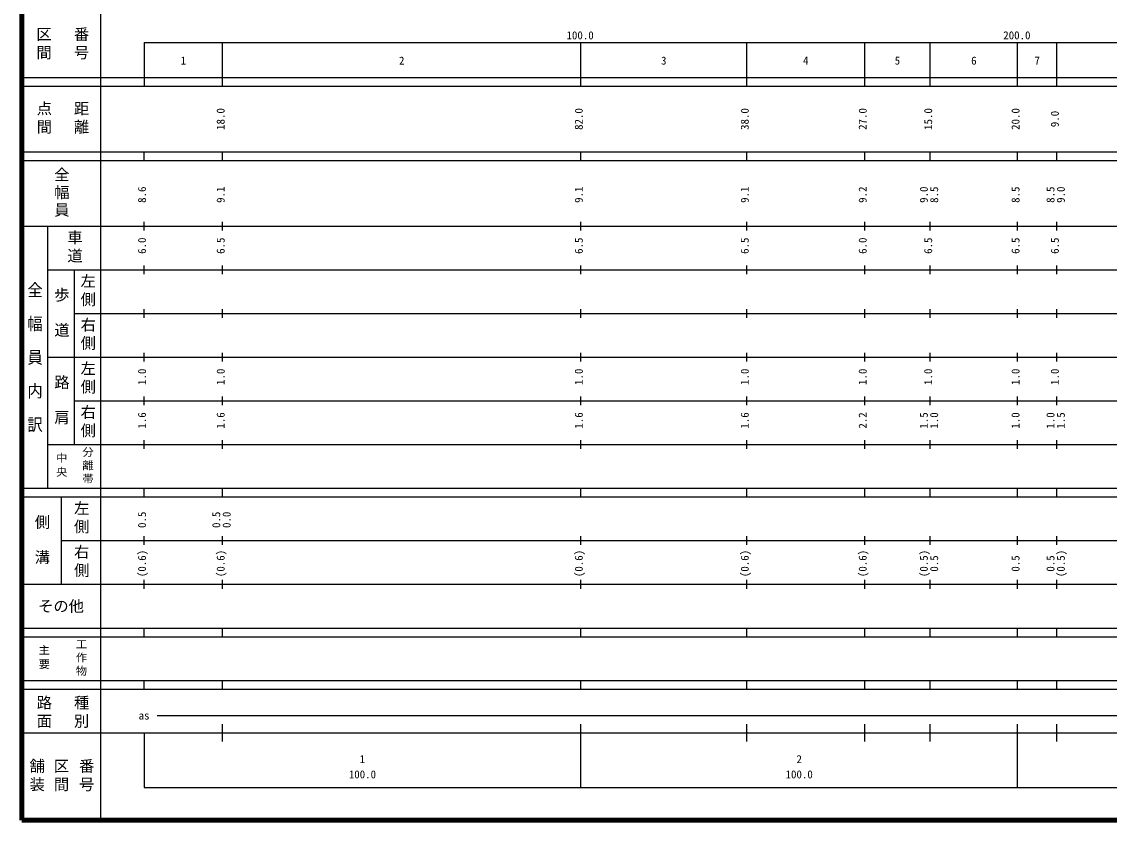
# Model space of a CAD drawing. Units: millimetres on the paper, enlarged 1000 times. Extents: x 40000 to 680000, y 20000 to 380000.
# Drawn here: x 40000 to 288996, y 20000 to 202759 of the extents above; entities that cross this region are included whole.
import ezdxf
from ezdxf.enums import TextEntityAlignment as Align

# ---------------------------------------------------------------- set-up
doc = ezdxf.new("R2010")
doc.units = ezdxf.units.MM
doc.header["$LTSCALE"] = 1000
doc.layers.add('M-TTL', color=2, linetype='Continuous', lineweight=140)
doc.layers.add('M-TTL-BAND', color=7, linetype='Continuous', lineweight=25)
doc.styles.add('@ＭＳ ゴシック', font='')
doc.styles.add('ＭＳ ゴシック', font='')
doc.styles.get('@ＭＳ ゴシック').set_extended_font_data('@MS Gothic')
doc.styles.get('ＭＳ ゴシック').set_extended_font_data('MS Gothic')

msp = doc.modelspace()

# ---------------------------------------------------------------- linework, layer by layer
at = {"layer": 'M-TTL'}
for p, q in [((40000, 380000), (40000, 20000)), ((40000, 20000), (680000, 20000))]:
    msp.add_line(p, q, dxfattribs=at)
at = {"layer": 'M-TTL-BAND'}
for p, q in [((58000, 370000), (58000, 20000)), ((68000, 198000), (579000, 198000)), ((68000, 198000), (68000, 188000)), ((86000, 188000), (86000, 198000)), ((168000, 188000), (168000, 198000)), ((206000, 188000), (206000, 198000)), ((233000, 188000), (233000, 198000)), ((248000, 188000), (248000, 198000)), ((268000, 188000), (268000, 198000)), ((277000, 188000), (277000, 198000)), ((40000, 190000), (579000, 190000)), ((40000, 188000), (579000, 188000)), ((40000, 173000), (579000, 173000)), ((68000, 171000), (68000, 173000)), ((86000, 171000), (86000, 173000)), ((168000, 171000), (168000, 173000)), ((206000, 171000), (206000, 173000)), ((233000, 171000), (233000, 173000)), ((248000, 171000), (248000, 173000)), ((268000, 171000), (268000, 173000)), ((277000, 171000), (277000, 173000)), ((40000, 171000), (579000, 171000)), ((68000, 155000), (68000, 157000)), ((86000, 155000), (86000, 157000)), ((168000, 155000), (168000, 157000)), ((206000, 155000), (206000, 157000)), ((233000, 155000), (233000, 157000)), ((248000, 155000), (248000, 157000)), ((268000, 155000), (268000, 157000)), ((277000, 155000), (277000, 157000)), ((40000, 156000), (579000, 156000)), ((46000, 96000), (46000, 156000)), ((68000, 145000), (68000, 147000)), ((86000, 145000), (86000, 147000)), ((168000, 145000), (168000, 147000)), ((206000, 145000), (206000, 147000)), ((233000, 145000), (233000, 147000)), ((248000, 145000), (248000, 147000)), ((268000, 145000), (268000, 147000)), ((277000, 145000), (277000, 147000)), ((46000, 146000), (579000, 146000)), ((52000, 146000), (52000, 106000)), ((68000, 135000), (68000, 137000)), ((86000, 135000), (86000, 137000)), ((168000, 135000), (168000, 137000)), ((206000, 135000), (206000, 137000)), ((233000, 135000), (233000, 137000)), ((248000, 135000), (248000, 137000)), ((268000, 135000), (268000, 137000)), ((277000, 135000), (277000, 137000)), ((52000, 136000), (579000, 136000)), ((68000, 125000), (68000, 127000)), ((86000, 125000), (86000, 127000)), ((168000, 125000), (168000, 127000)), ((206000, 125000), (206000, 127000)), ((233000, 125000), (233000, 127000)), ((248000, 125000), (248000, 127000)), ((268000, 125000), (268000, 127000)), ((277000, 125000), (277000, 127000)), ((46000, 126000), (579000, 126000)), ((52000, 116000), (579000, 116000)), ((68000, 115000), (68000, 117000)), ((86000, 115000), (86000, 117000)), ((168000, 115000), (168000, 117000)), ((206000, 115000), (206000, 117000)), ((233000, 115000), (233000, 117000)), ((248000, 115000), (248000, 117000)), ((268000, 115000), (268000, 117000)), ((277000, 115000), (277000, 117000)), ((46000, 106000), (579000, 106000)), ((68000, 105000), (68000, 107000)), ((86000, 105000), (86000, 107000)), ((168000, 105000), (168000, 107000)), ((206000, 105000), (206000, 107000)), ((233000, 105000), (233000, 107000)), ((248000, 105000), (248000, 107000)), ((268000, 105000), (268000, 107000)), ((277000, 105000), (277000, 107000)), ((40000, 96000), (579000, 96000)), ((68000, 94000), (68000, 96000)), ((86000, 94000), (86000, 96000)), ((168000, 94000), (168000, 96000)), ((206000, 94000), (206000, 96000)), ((233000, 94000), (233000, 96000)), ((248000, 94000), (248000, 96000)), ((268000, 94000), (268000, 96000)), ((277000, 94000), (277000, 96000)), ((40000, 94000), (579000, 94000)), ((49000, 94000), (49000, 74000)), ((68000, 83000), (68000, 85000)), ((86000, 83000), (86000, 85000)), ((168000, 83000), (168000, 85000)), ((206000, 83000), (206000, 85000)), ((233000, 83000), (233000, 85000)), ((248000, 83000), (248000, 85000)), ((268000, 83000), (268000, 85000)), ((277000, 83000), (277000, 85000)), ((49000, 84000), (579000, 84000)), ((68000, 73000), (68000, 75000)), ((86000, 73000), (86000, 75000)), ((168000, 73000), (168000, 75000)), ((206000, 73000), (206000, 75000)), ((233000, 73000), (233000, 75000)), ((248000, 73000), (248000, 75000)), ((268000, 73000), (268000, 75000)), ((277000, 73000), (277000, 75000)), ((40000, 74000), (579000, 74000)), ((40000, 64000), (579000, 64000)), ((68000, 62000), (68000, 64000)), ((86000, 62000), (86000, 64000)), ((168000, 62000), (168000, 64000)), ((206000, 62000), (206000, 64000)), ((233000, 62000), (233000, 64000)), ((248000, 62000), (248000, 64000)), ((268000, 62000), (268000, 64000)), ((277000, 62000), (277000, 64000)), ((40000, 62000), (579000, 62000)), ((40000, 52000), (579000, 52000)), ((40000, 50000), (579000, 50000)), ((68000, 50000), (68000, 52000)), ((86000, 50000), (86000, 52000)), ((168000, 50000), (168000, 52000)), ((206000, 50000), (206000, 52000)), ((233000, 50000), (233000, 52000)), ((248000, 50000), (248000, 52000)), ((268000, 50000), (268000, 52000)), ((277000, 50000), (277000, 52000)), ((71000, 44000), (565000, 44000)), ((40000, 40000), (579000, 40000)), ((68000, 40000), (68000, 27500)), ((86000, 38000), (86000, 42000)), ((168000, 27500), (168000, 42000)), ((206000, 38000), (206000, 42000)), ((233000, 38000), (233000, 42000)), ((248000, 38000), (248000, 42000)), ((268000, 27500), (268000, 42000)), ((277000, 38000), (277000, 42000)), ((68000, 27500), (579000, 27500))]:
    msp.add_line(p, q, dxfattribs=at)

# ---------------------------------------------------------------- texts
at = {"layer": 'M-TTL-BAND', "style": 'ＭＳ ゴシック'}
for s, p in [('100.0', (167844, 198195)), ('200.0', (267844, 198195)), ('1', (77000, 192405)), ('2', (127000, 192405)), ('3', (187000, 192405)), ('4', (219500, 192405)), ('5', (240500, 192405)), ('6', (258000, 192405)), ('7', (272500, 192405)), ('as', (68000, 42500)), ('2', (218000, 32523)), ('1', (118000, 32523)), ('100.0', (118000, 29033)), ('100.0', (218000, 29033))]:
    msp.add_text(s, height=1833, dxfattribs=at).set_placement(p, align=Align.BOTTOM_CENTER)
for s, p in [('18.0', (87000, 180500)), ('82.0', (169000, 180500)), ('38.0', (207000, 180500)), ('27.0', (234000, 180500)), ('15.0', (249000, 180500)), ('20.0', (269000, 180500)), ('9.0', (278000, 180500)), ('8.6', (69000, 163174)), ('9.1', (87000, 163174)), ('9.1', (169000, 163174)), ('9.1', (207000, 163174)), ('9.2', (234000, 163174)), ('9.0', (248000, 163174)), ('8.5', (250370, 163174)), ('8.5', (269000, 163174)), ('8.5', (277000, 163174)), ('9.0', (279370, 163174)), ('6.0', (69000, 151500)), ('6.5', (87000, 151500)), ('6.5', (169000, 151500)), ('6.5', (207000, 151500)), ('6.0', (234000, 151500)), ('6.5', (249000, 151500)), ('6.5', (269000, 151500)), ('6.5', (278000, 151500)), ('1.0', (69000, 121500)), ('1.0', (87000, 121500)), ('1.0', (169000, 121500)), ('1.0', (207000, 121500)), ('1.0', (234000, 121500)), ('1.0', (249000, 121500)), ('1.0', (269000, 121500)), ('1.0', (278000, 121500)), ('1.6', (69000, 111500)), ('1.6', (87000, 111500)), ('1.6', (169000, 111500)), ('1.6', (207000, 111500)), ('2.2', (234000, 111500)), ('1.5', (248000, 111500)), ('1.0', (250370, 111500)), ('1.0', (269000, 111500)), ('1.0', (277000, 111500)), ('1.5', (279370, 111500)), ('0.5', (69000, 88764)), ('0.5', (86000, 88764)), ('0.0', (88370, 88764)), ('(0.6)', (69000, 78764)), ('(0.6)', (87000, 78764)), ('(0.6)', (169000, 78764)), ('(0.6)', (207000, 78764)), ('(0.6)', (234000, 78764)), ('(0.5)', (248000, 78764)), ('0.5', (250370, 78764)), ('0.5', (269000, 78764)), ('0.5', (277000, 78764)), ('(0.5)', (279370, 78764))]:
    msp.add_text(s, height=1833, rotation=90, dxfattribs=at).set_placement(p, align=Align.BOTTOM_CENTER)
at = {"layer": 'M-TTL-BAND', "style": '@ＭＳ ゴシック', "width": 1.1}
msp.add_text('全\u3000幅\u3000員\u3000内\u3000訳', height=2566, rotation=270, dxfattribs=at).set_placement((43000, 126000), align=Align.MIDDLE_CENTER)
at = {"layer": 'M-TTL-BAND', "style": 'ＭＳ ゴシック'}
msp.add_text('その他', height=2566, dxfattribs=at).set_placement((49000, 69000), align=Align.MIDDLE_CENTER)
at = {"layer": 'M-TTL-BAND', "attachment_point": 5, "rotation": 270, "style": '@ＭＳ ゴシック'}
for s, insert, char_height in [('\\T1.2;区間', (45000, 197500), 2566), ('\\T1.2;番号', (53500, 197500), 2566), ('\\T1.2;点間', (45000, 180500), 2566), ('\\T1.2;距離', (53500, 180500), 2566), ('\\T1.15;全幅員', (49000, 163500), 2566), ('\\T1.2;車道', (52000, 151000), 2566), ('\\T1.2;左側', (55000, 141000), 2566), ('\\T1.15;歩\u3000道', (49000, 136000), 2566), ('\\T1.2;右側', (55000, 131000), 2566), ('\\T1.2;左側', (55000, 121000), 2566), ('\\T1.15;路\u3000肩', (49000, 116000), 2566), ('\\T1.2;右側', (55000, 111000), 2566), ('\\T1.22;分離帯', (55000, 101000), 1833), ('\\T1.29;中央', (49000, 101000), 1833), ('\\T1.2;左側', (53500, 89000), 2566), ('\\T1.15;側\u3000溝', (44500, 84000), 2566), ('\\T1.2;右側', (53500, 79000), 2566), ('\\T1.29;主要', (45000, 57000), 1833), ('\\T1.22;工作物', (53500, 57000), 1833), ('\\T1.2;路面', (45000, 44500), 2566), ('\\T1.2;種別', (53500, 44500), 2566), ('\\T1.2;舗装', (43333, 30000), 2566), ('\\T1.2;区間', (49000, 30000), 2566), ('\\T1.2;番号', (54667, 30000), 2566)]:
    msp.add_mtext(s, dxfattribs=dict(at, insert=insert, char_height=char_height))

doc.saveas('drawing.dxf')
